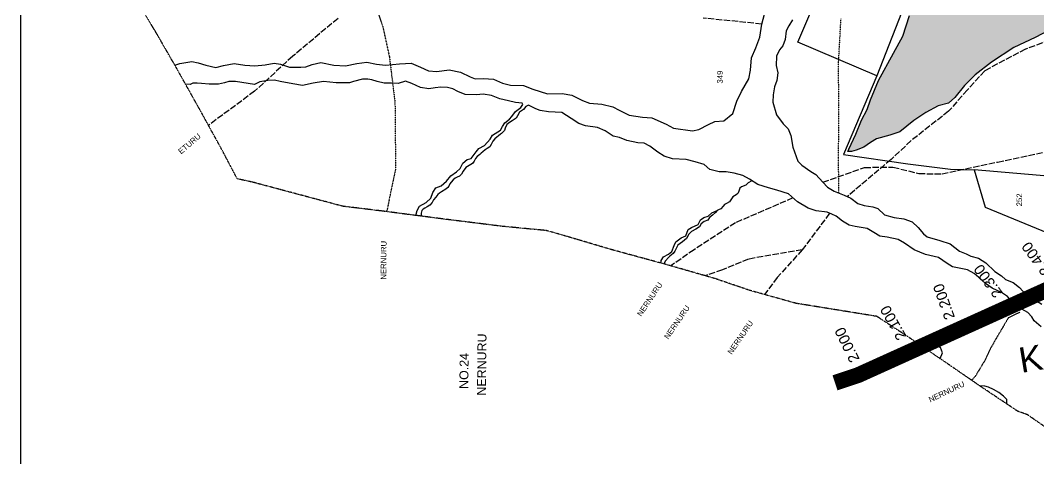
# Model space of a CAD drawing. Header units: inches. Extents: x 343459 to 349076, y 1589263 to 1597215.
# Drawn here: x 343459 to 345382, y 1591251 to 1592079 of the extents above; entities that cross this region are included whole.
import ezdxf

# ---------------------------------------------------------------- set-up
doc = ezdxf.new("R2010")
doc.units = ezdxf.units.IN
doc.header["$MEASUREMENT"] = 0
for name, pattern in [('ACAD_ISO02W100', [15, 12, -3]), ('ACAD_ISO07W100', [3, 0, -3]), ('BORDER', [1.75, 0.5, -0.25, 0.5, -0.25, 0, -0.25])]:
    doc.linetypes.add(name, pattern=pattern)
for name, color, linetype in [('BLOCK', 7, 'Continuous'), ('C LINE COO', 6, 'Continuous'), ('CARTTRACK', 30, 'ACAD_ISO02W100'), ('NALA', 4, 'Continuous'), ('SURVEY_BND', 7, 'Continuous'), ('SURVEY_NO', 7, 'Continuous'), ('TEXT', 7, 'Continuous'), ('WATER_BODY', 4, 'Continuous')]:
    doc.layers.add(name, color=color, linetype=linetype)
doc.layers.add('FOOTPATH', color=150, linetype='ACAD_ISO07W100', lineweight=30)
doc.layers.add('VILL_BOUNDARY', color=6, linetype='BORDER', lineweight=30)
doc.layers.add('ReservorLine_UTM44', color=7, linetype='Continuous', lineweight=30, true_color=0x9700a8)
doc.styles.get("Standard").update_dxf_attribs({"font": 'arial.ttf'})

msp = doc.modelspace()

# ---------------------------------------------------------------- hatches: boundary and pattern name
at = {"layer": 'WATER_BODY'}
h = msp.add_hatch(dxfattribs=at)
h.set_pattern_fill('DASH', color=256, scale=20, angle=89.4935, style=0)
h.set_pattern_definition([(89.4935, (347145.951, 1586976.724), (-10.405588, 10.591208), [10.498808, -10.498808])])
h.paths.add_polyline_path([(346591.8, 1592686.8), (346588.3, 1592685.3), (346583.3, 1592678.4), (346581.7, 1592670.6), (346576.9, 1592660.4), (346570.7, 1592650.8), (346571, 1592644), (346575.6, 1592635.5), (346582.9, 1592624.9), (346592.6, 1592617.3), (346599.1, 1592617.3), (346602.3, 1592618.4), (346605.2, 1592624.2), (346611.9, 1592635.1), (346625.5, 1592650.6), (346632.5, 1592663.5), (346644, 1592673.8), (346648.7, 1592688.1), (346643.1, 1592691.9), (346634.3, 1592692.4), (346625.3, 1592691.3), (346610.3, 1592687.9)])
h.paths.add_polyline_path([(346128.9, 1593211.6), (346095.5, 1593198), (346040.3, 1593174.2), (345987.4, 1593165.6), (345957.8, 1593164.3), (345938.4, 1593156.9), (345910.1, 1593131.5), (345866.5, 1593114.6), (345850.4, 1593104.4), (345817.7, 1593095.3), (345745.1, 1593081.4), (345677.6, 1593065.1), (345677.2, 1593052.7), (345686.2, 1593039.9), (345706.3, 1593031.8), (345726, 1593031.7), (345742.6, 1593035.2), (345779.5, 1593041.5), (345810.6, 1593045.7), (345824.8, 1593041.7), (345851, 1593031.5), (345877.9, 1593010.6), (345891.6, 1592995), (345905.3, 1592972.5), (345922.7, 1592950.9), (345941.5, 1592915.3), (345959.7, 1592892.4), (345978.8, 1592870.8), (345994, 1592856.7), (346028.6, 1592837.6), (346047.9, 1592830.2), (346059.6, 1592820.7), (346070.3, 1592808.2), (346084.7, 1592799.3), (346108.2, 1592793.7), (346120.5, 1592791.5), (346140.5, 1592794.9), (346159, 1592801.4), (346174.1, 1592807.3), (346191.4, 1592809.9), (346207.1, 1592814.9), (346219.1, 1592829.3), (346248.5, 1592850.6), (346283.8, 1592871.7), (346301.4, 1592885.5), (346315.3, 1592889.6), (346323, 1592902), (346335.3, 1592925.4), (346335.4, 1592938.7), (346335.6, 1592961.1), (346329.2, 1592989.6), (346320.5, 1593024.1), (346317.2, 1593034.4), (346317.9, 1593046.5), (346322, 1593060.1), (346333.4, 1593084.2), (346342.6, 1593105.9), (346344.6, 1593122.8), (346344.8, 1593143), (346345, 1593170.1), (346334.5, 1593182.5), (346322, 1593193.4), (346309.6, 1593200.2), (346299.6, 1593200), (346283, 1593203.2), (346269.4, 1593207.3), (346258.3, 1593213.4), (346242.6, 1593234.5), (346232.2, 1593249.7), (346223.4, 1593251.3)])
h.paths.add_polyline_path([(345966.7, 1592458.9), (345949.1, 1592442), (345936, 1592428.2), (345944.3, 1592414.8), (345953, 1592394.1), (345960.3, 1592381.3), (345960.1, 1592367.6), (345963.7, 1592355.6), (345975.6, 1592351.2), (345986.4, 1592351.4), (345999.6, 1592355.7), (346007.5, 1592368.9), (346019.2, 1592398.8), (346031.3, 1592417.4), (346050.2, 1592423.1), (346082.2, 1592418.1), (346126, 1592408.1), (346158.2, 1592401.7), (346194, 1592394.5), (346217.8, 1592393.3), (346230, 1592399.7), (346244.2, 1592403.9), (346268.7, 1592407), (346281.7, 1592412), (346285.1, 1592417.8), (346285.1, 1592422), (346267.8, 1592419.8), (346243.5, 1592413.9), (346228.4, 1592416.2), (346219.4, 1592422), (346212.3, 1592437.7), (346189.9, 1592444), (346139.9, 1592454.7), (346099, 1592463.5), (346057.8, 1592467.4), (346029.7, 1592475.9), (346004.6, 1592476.7), (345983.4, 1592470.1)])
h.paths.add_polyline_path([(345778.6, 1592423.4), (345707.8, 1592395.1), (345650.8, 1592372.3), (345564.8, 1592336.9), (345531.7, 1592336.6), (345470.9, 1592331.8), (345409, 1592323), (345377, 1592311.6), (345354.4, 1592296), (345324.9, 1592268.9), (345291.7, 1592236.1), (345251.2, 1592191.7), (345222.5, 1592169.5), (345201.5, 1592163.6), (345177, 1592153), (345160.7, 1592138.8), (345153.1, 1592124.3), (345137.6, 1592087.8), (345125, 1592048.6), (345107.9, 1592016.4), (345079.4, 1591965.1), (345064.4, 1591928.4), (345057.8, 1591910.4), (345047.4, 1591889.9), (345036.4, 1591863.7), (345023.1, 1591835.5), (345021.6, 1591830.9), (345028.3, 1591830.9), (345037.1, 1591833.7), (345051.3, 1591838.9), (345063.9, 1591848.2), (345075.2, 1591855), (345100.5, 1591861.5), (345119.8, 1591868), (345146.1, 1591889.7), (345168.9, 1591904.7), (345192.2, 1591917), (345211.5, 1591922.5), (345223.3, 1591933.1), (345241.6, 1591955.9), (345261.8, 1591976), (345292.9, 1591999.8), (345334.8, 1592027.5), (345374.9, 1592046.1), (345434.4, 1592077.9), (345478.8, 1592100.5), (345529.7, 1592127.3), (345557.6, 1592143), (345595, 1592160.2), (345631.3, 1592177.1), (345652.8, 1592191.6), (345691.9, 1592209.4), (345715.4, 1592222.3), (345733.4, 1592228.3), (345761.5, 1592237.7), (345786.1, 1592244.8), (345812.8, 1592249.1), (345843.3, 1592254.7), (345860.2, 1592261.1), (345879.3, 1592272.2), (345901.7, 1592282.9), (345927.9, 1592289.7), (345950.7, 1592295.2), (345958.9, 1592300.8), (345965, 1592310.3), (345966.5, 1592323.1), (345960.8, 1592335.3), (345949.2, 1592350.2), (345939, 1592366), (345933.4, 1592380.4), (345927.4, 1592408.1), (345923.4, 1592419.8), (345911.5, 1592426.7), (345821.7, 1592434.3)])
h.paths.add_polyline_path([(345100.5, 1593991.5), (345089.7, 1593969), (345080.1, 1593939.5), (345074.7, 1593912.6), (345079.4, 1593892.1), (345087.3, 1593882.9), (345103.9, 1593871.2), (345126.5, 1593867.3), (345153.9, 1593867), (345170.6, 1593877.4), (345178.1, 1593895.5), (345179.6, 1593906.3), (345183, 1593919.4), (345183.1, 1593934.9), (345183.1, 1593958.6), (345178.3, 1593979.5), (345173.7, 1593988), (345157.6, 1593998.5), (345140, 1594003.3), (345124, 1594003.5), (345110.6, 1593999.6)])
h.paths.add_polyline_path([(345305.9, 1594011.3), (345293.6, 1594008.8), (345286, 1593998.2), (345292.9, 1593972.1), (345298, 1593961.9), (345302.6, 1593929.7), (345312.9, 1593921.1), (345328.5, 1593921.3), (345338.9, 1593922.2), (345347.5, 1593935.5), (345345.7, 1593946.5), (345342.3, 1593965.5), (345339.1, 1593976.5), (345338.6, 1593991.2), (345335.1, 1594002), (345327.7, 1594007.2), (345317, 1594012.2)])
h.paths.add_polyline_path([(346538.6, 1594255.6), (346532.9, 1594246.7), (346527.5, 1594228.8), (346528.8, 1594209.6), (346536.4, 1594202.2), (346542.3, 1594206.5), (346546.4, 1594213.1), (346546.8, 1594219.5), (346550.6, 1594231.1), (346563.7, 1594241.2), (346576, 1594244.1), (346592.1, 1594238.4), (346612.9, 1594230.9), (346614.3, 1594233.9), (346614.4, 1594236.5), (346613.5, 1594240.3), (346607.8, 1594244.9), (346603.4, 1594247.5), (346596.5, 1594252.4), (346584, 1594260.6), (346570.6, 1594263.1), (346547.5, 1594258.3)])
h.paths.add_polyline_path([(346778.3, 1593610.2), (346768.8, 1593597.6), (346756.8, 1593580.3), (346745, 1593558.2), (346741, 1593550.9), (346739.9, 1593544.5), (346740.8, 1593539.4), (346743.7, 1593534.6), (346749.1, 1593530), (346753.5, 1593526.8), (346761.8, 1593522.8), (346777.1, 1593516.4), (346794.7, 1593514.5), (346808, 1593514.2), (346817.5, 1593517.1), (346823.2, 1593524.9), (346825.1, 1593529.3), (346828.1, 1593538.3), (346831.3, 1593542.7), (346834.4, 1593542.7), (346840.7, 1593541.7), (346852.2, 1593533.7), (346855, 1593537), (346855.1, 1593543.1), (346855, 1593548), (346860.6, 1593563), (346859.7, 1593573.5), (346845.4, 1593586.1), (346828, 1593598.7), (346809.3, 1593608.5), (346794.4, 1593612.4)])
h.paths.add_polyline_path([(346077.1, 1592904.7), (346078.3, 1593039.7), (346062.2, 1593039.8), (346061, 1592904.8)], flags=24)
h.paths.add_polyline_path([(346041.4, 1592951.3), (346041.9, 1593007.6), (346025.4, 1593007.8), (346024.9, 1592951.5)], flags=24)
h.paths.add_polyline_path([(346047.6, 1592310.6), (346048.9, 1592452.5), (346032.7, 1592452.6), (346031.5, 1592310.8)], flags=9)
h.paths.add_polyline_path([(345537.9, 1592147.5), (345539.4, 1592320.4), (345523.3, 1592320.6), (345521.8, 1592147.7)], flags=24)
h.paths.add_polyline_path([(346807.4, 1593543.2), (346807.7, 1593571.8), (346791.7, 1593571.9), (346791.4, 1593543.3)], flags=24)

# ---------------------------------------------------------------- linework, layer by layer
at = {"layer": 'BLOCK', "color": 2}
for p in [(345318.7, 1591534.4), (345227.6, 1591493.2), (345136.4, 1591452), (345045.3, 1591410.8)]:
    msp.add_point(p, dxfattribs=at)
at = {"layer": 'C LINE COO', "color": 0}
msp.add_lwpolyline([(349075.6, 1589263.4), (349075.6, 1597215.1), (343459.3, 1597215.1), (343459.3, 1589263.4), (349075.6, 1589263.4)], dxfattribs=at)
at = {"layer": 'CARTTRACK'}
for p, q in [((344059.1, 1592082.3), (343973.4, 1592010.8)), ((344858.9, 1592071.7), (344748.6, 1592082.8)), ((345459.2, 1592061.4), (345356.9, 1592024.4)), ((343973.4, 1592010.8), (343901.5, 1591944.8)), ((345356.9, 1592024.4), (345280, 1591983.5)), ((345280, 1591983.5), (345247.2, 1591947.3)), ((343901.5, 1591944.8), (343814.5, 1591880.3)), ((345247.2, 1591947.3), (345211.7, 1591907.1)), ((345211.7, 1591907.1), (345141, 1591851.5)), ((345141, 1591851.5), (345102.9, 1591816)), ((345304, 1591811), (345397.3, 1591830.5)), ((344974.5, 1591773.1), (345053.1, 1591800.9)), ((345102.9, 1591816), (345020.5, 1591745.8)), ((345053.1, 1591800.9), (345106.6, 1591801.5)), ((345106.6, 1591801.5), (345155.3, 1591789.2)), ((345199.2, 1591788.9), (345304, 1591811)), ((345155.3, 1591789.2), (345199.2, 1591788.9)), ((344917.8, 1591743.2), (344809.5, 1591696.5)), ((344986.9, 1591714.2), (344935.4, 1591645.4)), ((344809.5, 1591696.5), (344731.2, 1591645.5)), ((344731.2, 1591645.5), (344687.1, 1591615)), ((344935.4, 1591645.4), (344833.6, 1591627.7)), ((344935.4, 1591645.4), (344888.3, 1591593.2)), ((344833.6, 1591627.7), (344784.7, 1591607.4)), ((344784.7, 1591607.4), (344752, 1591596.4)), ((344888.3, 1591593.2), (344864.3, 1591560.8))]:
    msp.add_line(p, q, dxfattribs=at)
at = {"layer": 'FOOTPATH', "ltscale": 0.01}
for p, q in [((344120.1, 1592132.4), (344143.1, 1592068.1)), ((344143.1, 1592068.1), (344156, 1592009.6)), ((345003.8, 1591997.7), (345008.5, 1592081.4)), ((344156, 1592009.6), (344166.5, 1591923.5)), ((345004.6, 1591887.1), (345003.8, 1591997.7)), ((344166.5, 1591923.5), (344167.6, 1591798.3)), ((345003.7, 1591817.9), (345004.6, 1591887.1)), ((345004.7, 1591752.2), (345003.7, 1591817.9)), ((344167.6, 1591798.3), (344150.9, 1591717.3)), ((345324.4, 1591516.9), (345303.4, 1591481.4)), ((345346.5, 1591527.5), (345324.4, 1591516.9)), ((345303.4, 1591481.4), (345290.4, 1591458.8)), ((345290.4, 1591458.8), (345280.3, 1591436.9)), ((345280.3, 1591436.9), (345261.8, 1591406.4)), ((345261.8, 1591406.4), (345255, 1591399))]:
    msp.add_line(p, q, dxfattribs=at)
at = {"layer": 'NALA'}
for p, q in [((344858.9, 1592071.7), (344863.8, 1592090.4)), ((344855.5, 1592046.8), (344858.9, 1592071.7)), ((344909.8, 1592068), (344905.2, 1592059.1)), ((344917, 1592079.3), (344909.8, 1592068)), ((344905.2, 1592059.1), (344903, 1592042.4)), ((344847.9, 1592026.7), (344855.5, 1592046.8)), ((344898.9, 1592030.8), (344892.7, 1592022.8)), ((344903, 1592042.4), (344898.9, 1592030.8)), ((344839.4, 1592008.1), (344847.9, 1592026.7)), ((344886.8, 1592011.2), (344886.1, 1591993.2)), ((344892.7, 1592022.8), (344886.8, 1592011.2)), ((343751, 1591994.1), (343760.4, 1591997.1)), ((343760.4, 1591997.1), (343783, 1592001.2)), ((343783, 1592001.2), (343794.7, 1591998.1)), ((343794.7, 1591998.1), (343809.4, 1591993.9)), ((343809.4, 1591993.9), (343828.3, 1591989.7)), ((343828.3, 1591989.7), (343842.9, 1591993.6)), ((343842.9, 1591993.6), (343862.8, 1591997)), ((343862.8, 1591997), (343883, 1591993.9)), ((343883, 1591993.9), (343902.2, 1591992.6)), ((343902.2, 1591992.6), (343921.4, 1591994.9)), ((343921.4, 1591994.9), (343938.6, 1591997.7)), ((343938.6, 1591997.7), (343950.5, 1591996.1)), ((343950.5, 1591996.1), (343967.7, 1591990)), ((343988.8, 1591989.9), (343998.2, 1591991)), ((343998.2, 1591991), (344010.4, 1591995.4)), ((344010.4, 1591995.4), (344026.6, 1591999.1)), ((344026.6, 1591999.1), (344051.1, 1591994)), ((344051.1, 1591994), (344073.2, 1591992.7)), ((344073.2, 1591992.7), (344094.6, 1591997.3)), ((344094.6, 1591997.3), (344113.6, 1591999.6)), ((344113.6, 1591999.6), (344131.7, 1591995.9)), ((344131.7, 1591995.9), (344148.7, 1591993.9)), ((344148.7, 1591993.9), (344175.2, 1591996.5)), ((344175.2, 1591996.5), (344186.5, 1591997.1)), ((344186.5, 1591997.1), (344197.3, 1591997.5)), ((344197.3, 1591997.5), (344214.4, 1591990)), ((344837.5, 1591984.6), (344839.4, 1592008.1)), ((344886.1, 1591993.2), (344889.1, 1591979.5)), ((343967.7, 1591990), (343988.8, 1591989.9)), ((344214.4, 1591990), (344229.7, 1591983)), ((344229.7, 1591983), (344245.3, 1591981.8)), ((344245.3, 1591981.8), (344268.9, 1591985.3)), ((344268.9, 1591985.3), (344290, 1591980.6)), ((344290, 1591980.6), (344308.4, 1591972)), ((344308.4, 1591972), (344317.7, 1591968.2)), ((344834.5, 1591967.9), (344837.5, 1591984.6)), ((344889.1, 1591979.5), (344887.4, 1591964.8)), ((343779.8, 1591957.7), (343771.2, 1591958)), ((343785.2, 1591959.8), (343779.8, 1591957.7)), ((343793.2, 1591959.7), (343785.2, 1591959.8)), ((343801.1, 1591959.2), (343793.2, 1591959.7)), ((343815.7, 1591958.2), (343801.1, 1591959.2)), ((343833.3, 1591958.1), (343815.7, 1591958.2)), ((343844.6, 1591960.5), (343833.3, 1591958.1)), ((343853, 1591963.3), (343844.6, 1591960.5)), ((343865.5, 1591963.2), (343853, 1591963.3)), ((343901.4, 1591957.4), (343865.5, 1591963.2)), ((343911.5, 1591962.8), (343901.4, 1591957.4)), ((343926.6, 1591965.2), (343911.5, 1591962.8)), ((343939.2, 1591965.9), (343926.6, 1591965.2)), ((343949.6, 1591963.3), (343939.2, 1591965.9)), ((343973.4, 1591958.9), (343949.6, 1591963.3)), ((343991.8, 1591955.8), (343973.4, 1591958.9)), ((344012.3, 1591959.8), (343991.8, 1591955.8)), ((344031.6, 1591963), (344012.3, 1591959.8)), ((344055.7, 1591960.7), (344031.6, 1591963)), ((344080.4, 1591960.5), (344055.7, 1591960.7)), ((344088.3, 1591962.9), (344080.4, 1591960.5)), ((344105.5, 1591967.4), (344088.3, 1591962.9)), ((344115.1, 1591967.3), (344105.5, 1591967.4)), ((344122.7, 1591966.4), (344115.1, 1591967.3)), ((344132.7, 1591962.9), (344122.7, 1591966.4)), ((344146.4, 1591959.9), (344132.7, 1591962.9)), ((344160.2, 1591959.8), (344146.4, 1591959.9)), ((344172.8, 1591959.6), (344160.2, 1591959.8)), ((344186.2, 1591963.7), (344172.8, 1591959.6)), ((344198.2, 1591959.4), (344186.2, 1591963.7)), ((344214.8, 1591951.7), (344198.2, 1591959.4)), ((344253.3, 1591952.2), (344242.4, 1591951)), ((344265.9, 1591952.1), (344253.3, 1591952.2)), ((344317.7, 1591968.2), (344333.5, 1591968.5)), ((344333.5, 1591968.5), (344352.4, 1591967.4)), ((344352.4, 1591967.4), (344369.4, 1591959.7)), ((344369.4, 1591959.7), (344384.9, 1591956.1)), ((344384.9, 1591956.1), (344409.3, 1591955.7)), ((344409.3, 1591955.7), (344426.5, 1591948.7)), ((344820.9, 1591944), (344834.5, 1591967.9)), ((344882.8, 1591953), (344880.3, 1591937.8)), ((344887.4, 1591964.8), (344882.8, 1591953)), ((344230.7, 1591949.5), (344214.8, 1591951.7)), ((344242.4, 1591951), (344230.7, 1591949.5)), ((344275.9, 1591949.1), (344265.9, 1591952.1)), ((344285, 1591944.4), (344275.9, 1591949.1)), ((344298.8, 1591938.8), (344285, 1591944.4)), ((344320.1, 1591938.2), (344298.8, 1591938.8)), ((344332.7, 1591939.3), (344320.1, 1591938.2)), ((344349, 1591936.5), (344332.7, 1591939.3)), ((344364.6, 1591930.1), (344349, 1591936.5)), ((344426.5, 1591948.7), (344454.4, 1591939.7)), ((344454.4, 1591939.7), (344482.1, 1591940.7)), ((344482.1, 1591940.7), (344500.3, 1591937.3)), ((344500.3, 1591937.3), (344520.7, 1591927)), ((344811.8, 1591926.3), (344820.9, 1591944)), ((344880.3, 1591937.8), (344879.7, 1591923.9)), ((344380.6, 1591926.5), (344364.6, 1591930.1)), ((344394, 1591923.6), (344380.6, 1591926.5)), ((344406.7, 1591922), (344394, 1591923.6)), ((344394, 1591906.4), (344404.2, 1591914.2)), ((344404.2, 1591914.2), (344408, 1591919.4)), ((344408, 1591919.4), (344406.7, 1591922)), ((344413.3, 1591916), (344409.1, 1591910.3)), ((344418.4, 1591918.5), (344413.3, 1591916)), ((344432.4, 1591911.4), (344418.4, 1591918.5)), ((344520.7, 1591927), (344534, 1591922.1)), ((344534, 1591922.1), (344557.2, 1591920.6)), ((344557.2, 1591920.6), (344577.6, 1591915.4)), ((344577.6, 1591915.4), (344589.8, 1591908.8)), ((344804, 1591902.4), (344811.8, 1591926.3)), ((344879.7, 1591923.9), (344886.6, 1591900)), ((344382.4, 1591891.8), (344386.9, 1591897)), ((344386.9, 1591897), (344394, 1591906.4)), ((344397.8, 1591898.4), (344395.2, 1591893.9)), ((344401.6, 1591905.2), (344397.8, 1591898.4)), ((344409.1, 1591910.3), (344401.6, 1591905.2)), ((344440.8, 1591908.1), (344432.4, 1591911.4)), ((344456.1, 1591905.7), (344440.8, 1591908.1)), ((344481.3, 1591904.8), (344456.1, 1591905.7)), ((344499, 1591893.3), (344481.3, 1591904.8)), ((344589.8, 1591908.8), (344608.7, 1591899.3)), ((344608.7, 1591899.3), (344633.8, 1591895.6)), ((344633.8, 1591895.6), (344651.5, 1591894.7)), ((344651.5, 1591894.7), (344678.6, 1591882.4)), ((344787.3, 1591888.7), (344804, 1591902.4)), ((344886.6, 1591900), (344899.3, 1591882.9)), ((344365.7, 1591871.3), (344369.7, 1591878.2)), ((344369.7, 1591878.2), (344374, 1591885.3)), ((344374, 1591885.3), (344382.4, 1591891.8)), ((344377.4, 1591881.7), (344374.3, 1591875.1)), ((344382.8, 1591885.6), (344377.4, 1591881.7)), ((344388, 1591889.1), (344382.8, 1591885.6)), ((344395.2, 1591893.9), (344388, 1591889.1)), ((344513.9, 1591884), (344499, 1591893.3)), ((344525.9, 1591879.5), (344513.9, 1591884)), ((344548.9, 1591876.1), (344525.9, 1591879.5)), ((344563.3, 1591869.7), (344548.9, 1591876.1)), ((344678.6, 1591882.4), (344692.5, 1591874.8)), ((344740.3, 1591872.5), (344758.3, 1591882.2)), ((344758.3, 1591882.2), (344770.3, 1591887.4)), ((344770.3, 1591887.4), (344787.3, 1591888.7)), ((344899.3, 1591882.9), (344908.6, 1591873.6)), ((344346.3, 1591854.2), (344350.5, 1591861.6)), ((344350.5, 1591861.6), (344365.7, 1591871.3)), ((344365.4, 1591863.5), (344355.3, 1591855.1)), ((344367.9, 1591864.9), (344365.4, 1591863.5)), ((344371, 1591867.9), (344367.9, 1591864.9)), ((344373.3, 1591870.6), (344371, 1591867.9)), ((344374.3, 1591875.1), (344373.3, 1591870.6)), ((344578.2, 1591860), (344563.3, 1591869.7)), ((344590.2, 1591857.4), (344578.2, 1591860)), ((344604.1, 1591851.8), (344590.2, 1591857.4)), ((344692.5, 1591874.8), (344728, 1591870)), ((344728, 1591870), (344740.3, 1591872.5)), ((344908.6, 1591873.6), (344913.8, 1591861.1)), ((344913.8, 1591861.1), (344917.7, 1591839.3)), ((344324.9, 1591836.8), (344335.6, 1591842.4)), ((344335.6, 1591842.4), (344346.3, 1591854.2)), ((344345.8, 1591840), (344340.6, 1591836.4)), ((344348.2, 1591843.9), (344345.8, 1591840)), ((344351.5, 1591850.3), (344348.2, 1591843.9)), ((344355.3, 1591855.1), (344351.5, 1591850.3)), ((344624.8, 1591847.6), (344604.1, 1591851.8)), ((344637.2, 1591846.4), (344624.8, 1591847.6)), ((344647.4, 1591841.2), (344637.2, 1591846.4)), ((344663, 1591829.7), (344647.4, 1591841.2)), ((344917.7, 1591839.3), (344927.3, 1591812.6)), ((344310.3, 1591817.6), (344319.8, 1591830.1)), ((344318.8, 1591817.8), (344315.9, 1591812.9)), ((344321.8, 1591821.7), (344318.8, 1591817.8)), ((344319.8, 1591830.1), (344324.9, 1591836.8)), ((344326.5, 1591825.4), (344321.8, 1591821.7)), ((344329.1, 1591827.5), (344326.5, 1591825.4)), ((344332.3, 1591830.6), (344329.1, 1591827.5)), ((344336.5, 1591833.9), (344332.3, 1591830.6)), ((344340.6, 1591836.4), (344336.5, 1591833.9)), ((344674.6, 1591821.9), (344663, 1591829.7)), ((344690.2, 1591817), (344674.6, 1591821.9)), ((344282.9, 1591792.4), (344289.8, 1591798.7)), ((344289.8, 1591798.7), (344294.5, 1591808.8)), ((344294.5, 1591808.8), (344302.5, 1591815.8)), ((344300.2, 1591801), (344295.5, 1591793.9)), ((344312.9, 1591808.1), (344300.2, 1591801)), ((344302.5, 1591815.8), (344310.3, 1591817.6)), ((344315.9, 1591812.9), (344312.9, 1591808.1)), ((344716.1, 1591815.7), (344690.2, 1591817)), ((344733.2, 1591811.5), (344716.1, 1591815.7)), ((344750, 1591806.3), (344733.2, 1591811.5)), ((344760.8, 1591797), (344750, 1591806.3)), ((344927.3, 1591812.6), (344934.8, 1591805.2)), ((344934.8, 1591805.2), (344951.7, 1591792.9)), ((344264, 1591774.7), (344271.7, 1591785.3)), ((344271.7, 1591785.3), (344282.9, 1591792.4)), ((344280.4, 1591780.6), (344276.4, 1591777.4)), ((344283.6, 1591782.7), (344280.4, 1591780.6)), ((344288.1, 1591784.6), (344283.6, 1591782.7)), ((344292.4, 1591788.4), (344288.1, 1591784.6)), ((344295.5, 1591793.9), (344292.4, 1591788.4)), ((344778.7, 1591792.5), (344760.8, 1591797)), ((344791.8, 1591792.4), (344778.7, 1591792.5)), ((344806.9, 1591790), (344791.8, 1591792.4)), ((344823.3, 1591785.9), (344806.9, 1591790)), ((344835.6, 1591778.5), (344823.3, 1591785.9)), ((344951.7, 1591792.9), (344961.2, 1591787.5)), ((344961.2, 1591787.5), (344974.5, 1591773.1)), ((344237.8, 1591753.8), (344243.9, 1591762.1)), ((344243.9, 1591762.1), (344253.6, 1591766.1)), ((344253.6, 1591766.1), (344264, 1591774.7)), ((344262.4, 1591760.1), (344254.3, 1591754.8)), ((344266.6, 1591763.1), (344262.4, 1591760.1)), ((344268.4, 1591765.6), (344266.6, 1591763.1)), ((344270.2, 1591769.9), (344268.4, 1591765.6)), ((344272.8, 1591772.9), (344270.2, 1591769.9)), ((344276.4, 1591777.4), (344272.8, 1591772.9)), ((344817.5, 1591761.7), (344815.3, 1591754.1)), ((344820.8, 1591764.3), (344817.5, 1591761.7)), ((344829.1, 1591767.5), (344820.8, 1591764.3)), ((344833.2, 1591771.7), (344829.1, 1591767.5)), ((344840.3, 1591775.6), (344833.2, 1591771.7)), ((344851.6, 1591768.5), (344835.6, 1591778.5)), ((344871.6, 1591762.1), (344851.6, 1591768.5)), ((344887.3, 1591757.9), (344871.6, 1591762.1)), ((344974.5, 1591773.1), (344983, 1591763.7)), ((344983, 1591763.7), (344995.3, 1591756)), ((344225.1, 1591734.9), (344234.4, 1591743)), ((344234.4, 1591743), (344237.8, 1591753.8)), ((344243.5, 1591745), (344239.1, 1591739.9)), ((344247.7, 1591750), (344243.5, 1591745)), ((344250.4, 1591752), (344247.7, 1591750)), ((344254.3, 1591754.8), (344250.4, 1591752)), ((344804.5, 1591745.2), (344798.2, 1591735.8)), ((344810.7, 1591749.4), (344804.5, 1591745.2)), ((344813.5, 1591751.4), (344810.7, 1591749.4)), ((344815.3, 1591754.1), (344813.5, 1591751.4)), ((344909.1, 1591750.8), (344887.3, 1591757.9)), ((344926.5, 1591735.6), (344909.1, 1591750.8)), ((344995.3, 1591756), (345014.2, 1591748.5)), ((345014.2, 1591748.5), (345026.8, 1591743.1)), ((345026.8, 1591743.1), (345040.1, 1591732.6)), ((344208.4, 1591719.5), (344212.6, 1591728)), ((344212.6, 1591728), (344225.1, 1591734.9)), ((344220, 1591721.8), (344217, 1591719.4)), ((344223.1, 1591723.8), (344220, 1591721.8)), ((344227.1, 1591726.3), (344223.1, 1591723.8)), ((344232.5, 1591729.6), (344227.1, 1591726.3)), ((344236.8, 1591734.8), (344232.5, 1591729.6)), ((344239.1, 1591739.9), (344236.8, 1591734.8)), ((344781.7, 1591722.8), (344777.2, 1591720.5)), ((344785.9, 1591728), (344781.7, 1591722.8)), ((344788.8, 1591731), (344785.9, 1591728)), ((344792.3, 1591732.8), (344788.8, 1591731)), ((344798.2, 1591735.8), (344792.3, 1591732.8)), ((344946.4, 1591723.7), (344926.5, 1591735.6)), ((344961.4, 1591718.8), (344946.4, 1591723.7)), ((345040.1, 1591732.6), (345052.2, 1591729.2)), ((345052.2, 1591729.2), (345068.3, 1591726.5)), ((345068.3, 1591726.5), (345078.1, 1591723.4)), ((345078.1, 1591723.4), (345090.4, 1591711.3)), ((344205.8, 1591710.2), (344208.4, 1591719.5)), ((344216.2, 1591714.7), (344215.7, 1591708.9)), ((344217, 1591719.4), (344216.2, 1591714.7)), ((344743.1, 1591702.1), (344749.4, 1591706.2)), ((344749.4, 1591706.2), (344758, 1591708.7)), ((344760.1, 1591706.2), (344757.1, 1591701.4)), ((344758, 1591708.7), (344764.6, 1591714.9)), ((344766.1, 1591710.6), (344760.1, 1591706.2)), ((344764.6, 1591714.9), (344774.5, 1591719.8)), ((344771.8, 1591715.8), (344766.1, 1591710.6)), ((344774.5, 1591719.8), (344771.8, 1591715.8)), ((344777.2, 1591720.5), (344774.5, 1591719.8)), ((344982.5, 1591716.1), (344961.4, 1591718.8)), ((344991.2, 1591712.4), (344982.5, 1591716.1)), ((344999.6, 1591708.6), (344991.2, 1591712.4)), ((345011.6, 1591699.4), (344999.6, 1591708.6)), ((345090.4, 1591711.3), (345109.1, 1591706.1)), ((345109.1, 1591706.1), (345127.2, 1591703.9)), ((345127.2, 1591703.9), (345142.8, 1591698.2)), ((344715.5, 1591671.6), (344720, 1591683.5)), ((344720, 1591683.5), (344726.4, 1591687.2)), ((344726.4, 1591687.2), (344738.8, 1591693)), ((344734.7, 1591684.1), (344726.5, 1591679.9)), ((344741.6, 1591688.4), (344734.7, 1591684.1)), ((344738.8, 1591693), (344743.1, 1591702.1)), ((344744.3, 1591694.4), (344741.6, 1591688.4)), ((344750, 1591699), (344744.3, 1591694.4)), ((344757.1, 1591701.4), (344750, 1591699)), ((345023.6, 1591692), (345011.6, 1591699.4)), ((345035.2, 1591689.3), (345023.6, 1591692)), ((345058.1, 1591685.8), (345035.2, 1591689.3)), ((345070.4, 1591678.3), (345058.1, 1591685.8)), ((345142.8, 1591698.2), (345153.9, 1591687.2)), ((345153.9, 1591687.2), (345164.1, 1591675.7)), ((344696.9, 1591660.1), (344706.7, 1591667.7)), ((344706.7, 1591667.7), (344715.5, 1591671.6)), ((344716.9, 1591666.4), (344709.4, 1591660.4)), ((344721, 1591675.1), (344716.9, 1591666.4)), ((344726.5, 1591679.9), (344721, 1591675.1)), ((345082, 1591671.3), (345070.4, 1591678.3)), ((345095.9, 1591669), (345082, 1591671.3)), ((345116.3, 1591664.8), (345095.9, 1591669)), ((345128.6, 1591657.7), (345116.3, 1591664.8)), ((345164.1, 1591675.7), (345171.2, 1591670.1)), ((345171.2, 1591670.1), (345195.1, 1591662.8)), ((344689.3, 1591642.3), (344693.4, 1591653.3)), ((344693.4, 1591653.3), (344696.9, 1591660.1)), ((344700.5, 1591654.2), (344695.1, 1591642.5)), ((344709.4, 1591660.4), (344700.5, 1591654.2)), ((345146.8, 1591645.1), (345128.6, 1591657.7)), ((345168.2, 1591636.2), (345146.8, 1591645.1)), ((345195.1, 1591662.8), (345214.3, 1591656.5)), ((345214.3, 1591656.5), (345232.1, 1591643)), ((344669.2, 1591625.2), (344673.3, 1591632)), ((344673.3, 1591632), (344682.9, 1591637.1)), ((344682.9, 1591630.9), (344677.1, 1591624.7)), ((344682.9, 1591637.1), (344689.3, 1591642.3)), ((344685.6, 1591633.1), (344682.9, 1591630.9)), ((344691.9, 1591638.1), (344685.6, 1591633.1)), ((344695.1, 1591642.5), (344691.9, 1591638.1)), ((345192.5, 1591631.1), (345168.2, 1591636.2)), ((345209.2, 1591619.7), (345192.5, 1591631.1)), ((345232.1, 1591643), (345244.5, 1591637.8)), ((345244.5, 1591637.8), (345253.5, 1591633.3)), ((345253.5, 1591633.3), (345267.8, 1591629.8)), ((345267.8, 1591629.8), (345281.7, 1591621)), ((344668.9, 1591620.1), (344669.2, 1591625.2)), ((344677.1, 1591624.7), (344674.2, 1591618.7)), ((345219, 1591613.4), (345209.2, 1591619.7)), ((345247.1, 1591607.6), (345219, 1591613.4)), ((345259.8, 1591600.6), (345247.1, 1591607.6)), ((345281.7, 1591621), (345299, 1591604.5)), ((345268.8, 1591592.8), (345259.8, 1591600.6)), ((345281.1, 1591581.8), (345268.8, 1591592.8)), ((345299, 1591604.5), (345311.3, 1591595.9)), ((345311.3, 1591595.9), (345319.1, 1591589.1)), ((345319.1, 1591589.1), (345333.4, 1591583.8)), ((345293.8, 1591572.9), (345281.1, 1591581.8)), ((345311.3, 1591564.7), (345293.8, 1591572.9)), ((345333.4, 1591583.8), (345345.6, 1591574.3)), ((345345.6, 1591574.3), (345351.9, 1591567.1)), ((345322.9, 1591556.9), (345311.3, 1591564.7)), ((345341.7, 1591535.4), (345322.9, 1591556.9)), ((345351.9, 1591567.1), (345363.1, 1591555.8)), ((345363.1, 1591555.8), (345377.4, 1591548.8)), ((345377.4, 1591548.8), (345387.8, 1591542.8)), ((345350.1, 1591533.5), (345341.7, 1591535.4)), ((345361.3, 1591526.9), (345350.1, 1591533.5)), ((345368.9, 1591518.7), (345361.3, 1591526.9)), ((345373.2, 1591511.4), (345368.9, 1591518.7)), ((345386.3, 1591499.6), (345373.2, 1591511.4))]:
    msp.add_line(p, q, dxfattribs=at)
at = {"layer": 'ReservorLine_UTM44', "color": 5, "const_width": 30}
msp.add_lwpolyline([(348926.1, 1593316), (348803.9, 1593316), (348583.2, 1593281.8), (348433, 1593025.6), (348251.3, 1592716.2), (348239.4, 1592710.5), (347738.8, 1592542.6), (347645.1, 1592509.8), (346822.1, 1592129.5), (346643.2, 1592004.2), (346155.5, 1591664.8), (345984.5, 1591624.9), (345690.5, 1591564.4), (345486.4, 1591610.3), (345041.1, 1591408.8), (344997.1, 1591394.1)], dxfattribs=at)
at = {"layer": 'SURVEY_BND'}
for p, q in [((344927.1, 1592037.4), (344982.3, 1592168.1)), ((345148.6, 1592160.1), (345076.3, 1591973.9)), ((345076.3, 1591973.9), (344927.1, 1592037.4)), ((345076.3, 1591973.9), (345012.9, 1591825.1)), ((345012.9, 1591825.1), (345134.4, 1591807.8)), ((345134.4, 1591807.8), (345214.9, 1591797.5)), ((345214.9, 1591797.5), (345259.9, 1591796.5)), ((345259.9, 1591796.5), (345280.9, 1591725.6)), ((345420.9, 1591782.6), (345259.9, 1591796.5)), ((345280.9, 1591725.6), (345398, 1591677.4))]:
    msp.add_line(p, q, dxfattribs=at)
at = {"layer": 'VILL_BOUNDARY'}
for p, q in [((343713.5, 1592059), (343665.3, 1592140)), ((343713.5, 1592059), (343665.3, 1592140)), ((343752.6, 1591991.2), (343713.5, 1592059)), ((343752.6, 1591991.2), (343713.5, 1592059)), ((343802.2, 1591902.7), (343752.6, 1591991.2)), ((343802.2, 1591902.7), (343752.6, 1591991.2)), ((343841.2, 1591831.7), (343802.2, 1591902.7)), ((343841.2, 1591831.7), (343802.2, 1591902.7)), ((343868.8, 1591779.3), (343841.2, 1591831.7)), ((343868.8, 1591779.3), (343841.2, 1591831.7)), ((343895.6, 1591773.6), (343868.8, 1591779.3)), ((343895.6, 1591773.6), (343868.8, 1591779.3)), ((344068.1, 1591727.5), (343895.6, 1591773.6)), ((344068.1, 1591727.5), (343895.6, 1591773.6)), ((344142.8, 1591718.4), (344068.1, 1591727.5)), ((344142.8, 1591718.4), (344068.1, 1591727.5)), ((344262.2, 1591702.9), (344142.8, 1591718.4)), ((344262.2, 1591702.9), (344142.8, 1591718.4)), ((344369.1, 1591689.6), (344262.2, 1591702.9)), ((344369.1, 1591689.6), (344262.2, 1591702.9)), ((344451.7, 1591681.7), (344369.1, 1591689.6)), ((344451.7, 1591681.7), (344369.1, 1591689.6)), ((344479.9, 1591673.9), (344451.7, 1591681.7)), ((344479.9, 1591673.9), (344451.7, 1591681.7)), ((344578.2, 1591644.8), (344479.9, 1591673.9)), ((344578.2, 1591644.8), (344479.9, 1591673.9)), ((344681.9, 1591616.6), (344578.2, 1591644.8)), ((344681.9, 1591616.6), (344578.2, 1591644.8)), ((344770.8, 1591590.9), (344681.9, 1591616.6)), ((344770.8, 1591590.9), (344681.9, 1591616.6)), ((344836.6, 1591568.5), (344770.8, 1591590.9)), ((344836.6, 1591568.5), (344770.8, 1591590.9)), ((344923.7, 1591544.2), (344836.6, 1591568.5)), ((344923.7, 1591544.2), (344836.6, 1591568.5)), ((345076.1, 1591519.6), (344923.7, 1591544.2)), ((345076.1, 1591519.6), (344923.7, 1591544.2)), ((345135.4, 1591480.8), (345076.1, 1591519.6)), ((345135.4, 1591480.8), (345076.1, 1591519.6)), ((345204.9, 1591433.5), (345135.4, 1591480.8)), ((345204.9, 1591433.5), (345135.4, 1591480.8)), ((345274, 1591386), (345204.9, 1591433.5)), ((345274, 1591386), (345204.9, 1591433.5)), ((345341.7, 1591340.7), (345274, 1591386)), ((345341.7, 1591340.7), (345274, 1591386)), ((345360.4, 1591334), (345341.7, 1591340.7)), ((345360.4, 1591334), (345341.7, 1591340.7)), ((345404.1, 1591303.6), (345360.4, 1591334)), ((345404.1, 1591303.6), (345360.4, 1591334))]:
    msp.add_line(p, q, dxfattribs=at)
at = {"layer": 'WATER_BODY'}
for p, q in [((345125, 1592048.6), (345137.6, 1592087.8)), ((345434.4, 1592077.9), (345374.9, 1592046.1)), ((345107.9, 1592016.4), (345125, 1592048.6)), ((345374.9, 1592046.1), (345334.8, 1592027.5)), ((345079.4, 1591965.1), (345107.9, 1592016.4)), ((345334.8, 1592027.5), (345292.9, 1591999.8)), ((345292.9, 1591999.8), (345261.8, 1591976)), ((345261.8, 1591976), (345241.6, 1591955.9)), ((345064.4, 1591928.4), (345079.4, 1591965.1)), ((345241.6, 1591955.9), (345223.3, 1591933.1)), ((345223.3, 1591933.1), (345211.5, 1591922.5)), ((345057.8, 1591910.4), (345064.4, 1591928.4)), ((345192.2, 1591917), (345168.9, 1591904.7)), ((345211.5, 1591922.5), (345192.2, 1591917)), ((345047.4, 1591889.9), (345057.8, 1591910.4)), ((345168.9, 1591904.7), (345146.1, 1591889.7)), ((345036.4, 1591863.7), (345047.4, 1591889.9)), ((345146.1, 1591889.7), (345119.8, 1591868)), ((345023.1, 1591835.5), (345036.4, 1591863.7)), ((345100.5, 1591861.5), (345075.2, 1591855)), ((345119.8, 1591868), (345100.5, 1591861.5)), ((345051.3, 1591838.9), (345037.1, 1591833.7)), ((345063.9, 1591848.2), (345051.3, 1591838.9)), ((345075.2, 1591855), (345063.9, 1591848.2)), ((345021.6, 1591830.9), (345023.1, 1591835.5)), ((345028.3, 1591830.9), (345021.6, 1591830.9)), ((345037.1, 1591833.7), (345028.3, 1591830.9)), ((345169, 1591466.4), (345162.9, 1591462.2)), ((345173.8, 1591467), (345169, 1591466.4)), ((345179.7, 1591466.5), (345173.8, 1591467)), ((345188.3, 1591463.9), (345179.7, 1591466.5)), ((345196.3, 1591461.1), (345188.3, 1591463.9)), ((345200.3, 1591450.8), (345196.3, 1591461.1)), ((345195.6, 1591439.9), (345200.3, 1591450.8)), ((345280.2, 1591388.1), (345270.3, 1591388.5)), ((345286.9, 1591386.2), (345280.2, 1591388.1)), ((345296.4, 1591381.5), (345286.9, 1591386.2)), ((345306.6, 1591375.6), (345296.4, 1591381.5)), ((345315.5, 1591368.8), (345306.6, 1591375.6)), ((345321.3, 1591362.7), (345315.5, 1591368.8)), ((345321.6, 1591354.1), (345321.3, 1591362.7))]:
    msp.add_line(p, q, dxfattribs=at)

# ---------------------------------------------------------------- texts
at = {"layer": 'BLOCK', "color": 1}
for s, height, rotation, p in [('2.400', 20, 126.0893, (345405.3, 1591606.2)), ('2.300', 20, 126.0893, (345314.9, 1591563.7)), ('2.200', 20, 109.6653, (345223.9, 1591517.7)), ('2.100', 20, 119.3092, (345132.9, 1591481.6)), ('K.R DAM BUND', 47.616, 9.387, (345348.6, 1591412.7)), ('2.000', 20, 116.0203, (345044.2, 1591438.6))]:
    msp.add_text(s, height=height, rotation=rotation, dxfattribs=at).set_placement(p)
at = {"layer": 'SURVEY_NO', "oblique": 360}
for s, p in [('349', (344785.1, 1591959.2)), ('252', (345350.2, 1591727.3))]:
    msp.add_text(s, height=10.5, rotation=89.4935, dxfattribs=at).set_placement(p)
at = {"layer": 'TEXT', "oblique": 360}
for s, height, rotation, p in [('ETURU', 10.5, 40.5987, (343762.8, 1591825.3)), ('NERNURU', 10.5, 89.4935, (344149.9, 1591588.8)), ('NERNURU', 10.5, 56.2911, (344631.5, 1591518.6)), ('NERNURU', 10.5, 55.6057, (344682.4, 1591475.4)), ('NERNURU', 10.5, 55.6057, (344802.1, 1591446.7)), ('NERNURU', 16.8, 89.4935, (344338.2, 1591369.9)), ('NO.24', 16.8, 89.4935, (344304.9, 1591382.6)), ('NERNURU', 10.5, 25.451, (345177, 1591356.9))]:
    msp.add_text(s, height=height, rotation=rotation, dxfattribs=at).set_placement(p)

doc.saveas('drawing.dxf')
